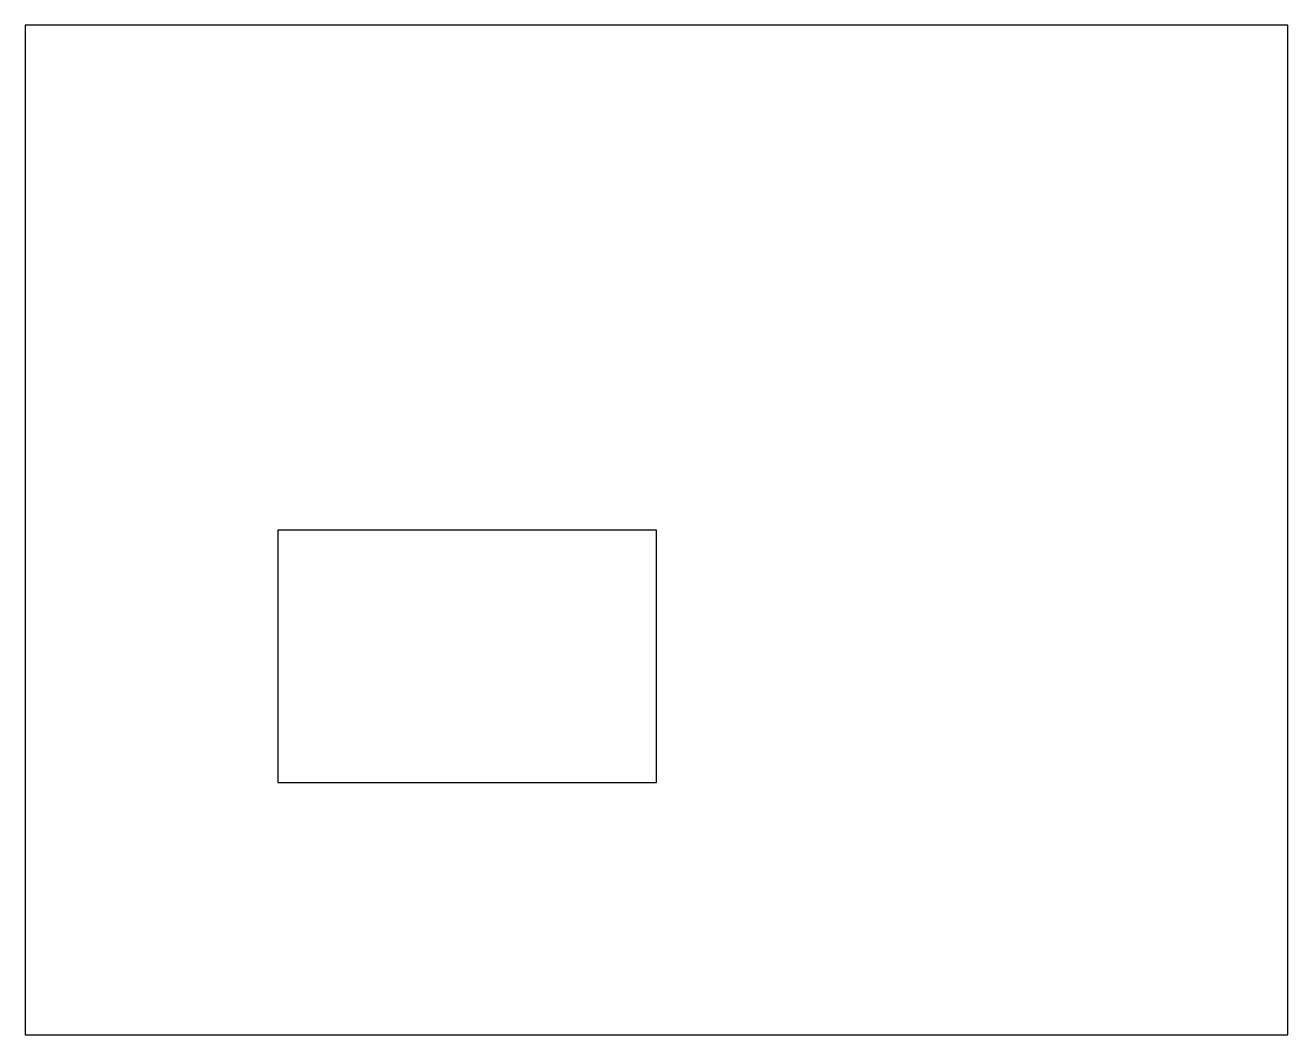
# Model space of a CAD drawing. Header units: millimetres. Extents: x 0 to 10000, y 0 to 8000.
import ezdxf

# ---------------------------------------------------------------- set-up
doc = ezdxf.new("R2010")
doc.units = ezdxf.units.MM

msp = doc.modelspace()

# ---------------------------------------------------------------- linework, layer by layer
at = {"layer": 'RACKS'}
msp.add_lwpolyline([(2000, 2000), (5000, 2000), (5000, 4000), (2000, 4000)], close=True, dxfattribs=at)
at = {"layer": 'WALLS'}
for p, q in [((10000, 8000), (0, 8000)), ((0, 8000), (0, 0)), ((10000, 0), (10000, 8000)), ((0, 0), (10000, 0))]:
    msp.add_line(p, q, dxfattribs=at)

doc.saveas('drawing.dxf')
